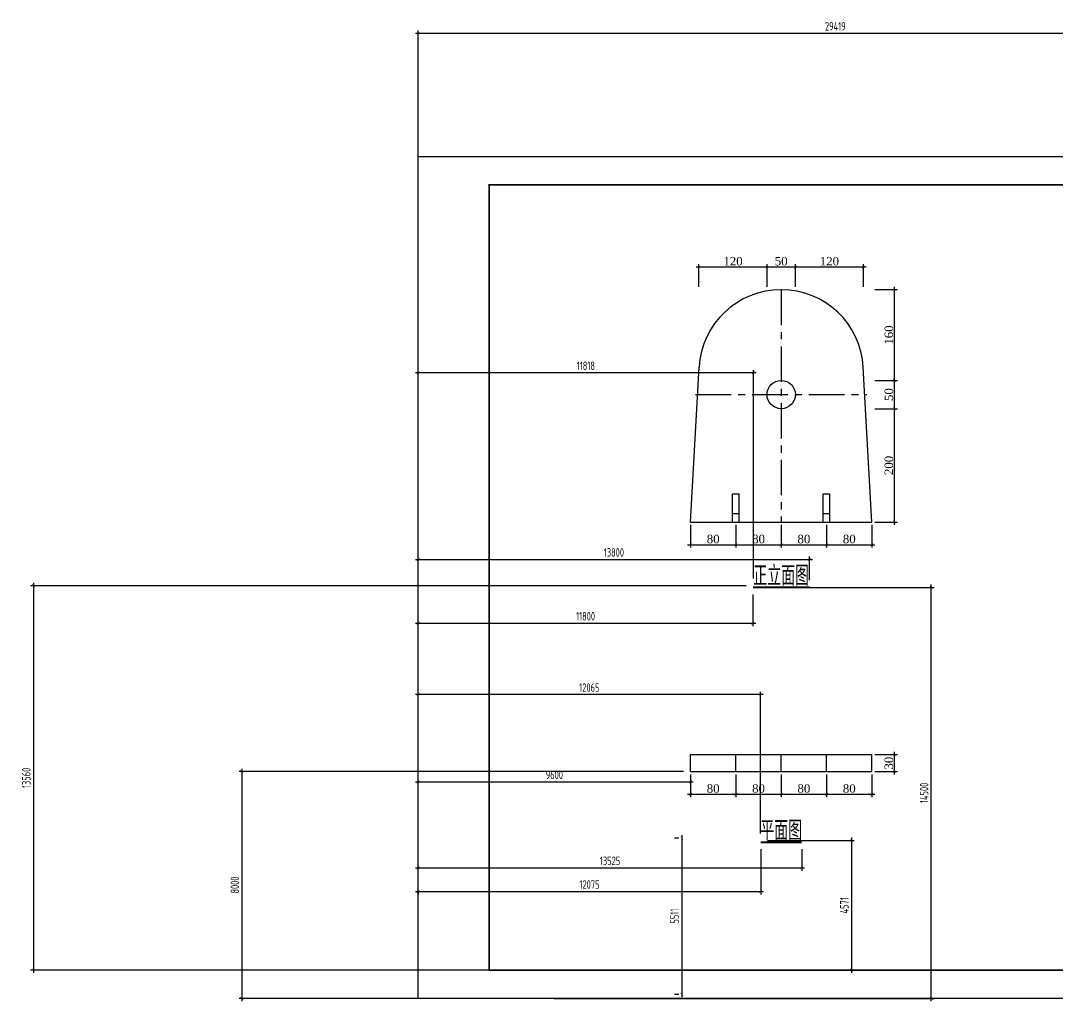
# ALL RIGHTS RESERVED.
# Model space of a CAD drawing. Extents: x -116116 to 163606, y 26244 to 87374.
# Drawn here: x 90493 to 127050, y 52788 to 87374 of the extents above; entities that cross this region are included whole.
import ezdxf
from ezdxf.enums import TextEntityAlignment as Align

# ---------------------------------------------------------------- set-up
doc = ezdxf.new("R2010")
doc.units = 0
doc.header["$LTSCALE"] = 1000
doc.linetypes.add('CENTER', pattern=[2, 1.25, -0.25, 0.25, -0.25])
doc.layers.get('0').update_dxf_attribs({"linetype": 'CONTINUOUS'})
doc.layers.get('Defpoints').update_dxf_attribs({"linetype": 'CONTINUOUS'})
for name, color, linetype, lineweight in [('1粗实线', 1, 'CONTINUOUS', 30), ('6文本', 7, 'CONTINUOUS', 15), ('DIM', 3, 'CONTINUOUS', 0), ('HFZT', 5, 'CONTINUOUS', 15)]:
    doc.layers.add(name, color=color, linetype=linetype, lineweight=lineweight)
doc.layers.add('M_Dim', color=3, linetype='CONTINUOUS')
doc.styles.add('dd', font='times.ttf')
doc.styles.add('TSSD_Dimension', font='tssdeng.shx', dxfattribs={"width": 0.7, "bigfont": 'hztxt.shx'})
doc.styles.add('TSSD_NORM', font='tssdeng.shx', dxfattribs={"width": 0.7, "bigfont": 'hztxt.shx'})
doc.dimstyles.get("Standard").update_dxf_attribs({"dimtxt": 0.18, "dimasz": 0.18, "dimexe": 0.18, "dimexo": 0.0625, "dimgap": 0.09, "dimtad": 0, "dimtih": 1, "dimtoh": 1, "dimdec": 4, "dimzin": 0, "dimdsep": 46, "dimtxsty": 'Standard', "dimcen": 0.09, "dimadec": 0, "dimazin": 0, "dimtfac": 1, "dimtdec": 4, "dimtofl": 0, "dimtmove": 0, "dimatfit": 3, "dimfxl": 1, "dimtolj": 1, "dimtzin": 0, "dimarcsym": 0})
doc.dimstyles.new('TSSD_100_100', dxfattribs={"dimtxt": 300, "dimasz": 100, "dimexe": 100, "dimexo": 250, "dimgap": 100, "dimtad": 1, "dimdec": 0, "dimzin": 0, "dimdsep": 46, "dimtxsty": 'TSSD_Dimension', "dimblk": 'ARCHTICK', "dimblk1": 'ARCHTICK', "dimblk2": 'ARCHTICK', "dimcen": 0, "dimdle": 100, "dimclrt": 7, "dimadec": 0, "dimazin": 0, "dimtfac": 1, "dimtdec": 0, "dimtix": 1, "dimtmove": 2, "dimatfit": 3, "dimfxl": 1, "dimtolj": 1, "dimtzin": 0, "dimarcsym": 0})

# ---------------------------------------------------------------- blocks, each defined once
blk = doc.blocks.new('_ArchTick')
at = {"color": 0, "linetype": 'ByBlock', "const_width": 0.15}
blk.add_lwpolyline([(-0.5, -0.5), (0.5, 0.5)], dxfattribs=at)
blk = doc.blocks.new('*D0')
at = {"color": 0, "lineweight": -2, "transparency": 16777216}
for p, q in [((114114, 69588), (114114, 68788)), ((115714, 69588), (115714, 68788)), ((114014, 68888), (115814, 68888))]:
    blk.add_line(p, q, dxfattribs=at)
at = {"layer": 'Defpoints', "color": 0, "transparency": 16777216}
for p in [(114114, 69688), (115714, 69688), (115714, 68888)]:
    blk.add_point(p, dxfattribs=at)
at = {"color": 0, "lineweight": -2, "transparency": 16777216, "xscale": 100, "yscale": 100, "zscale": 100, "rotation": 180}
blk.add_blockref('_ArchTick', (114114, 68888), dxfattribs=at)
at = {"color": 0, "lineweight": -2, "transparency": 16777216, "xscale": 100, "yscale": 100, "zscale": 100}
blk.add_blockref('_ArchTick', (115714, 68888), dxfattribs=at)
at = {"color": 0, "transparency": 16777216, "insert": (114914, 69091), "char_height": 300, "attachment_point": 5, "style": 'dd'}
blk.add_mtext('\\A1;80', dxfattribs=at)
blk = doc.blocks.new('*D1')
at = {"color": 0, "lineweight": -2, "transparency": 16777216}
for p, q in [((115714, 69588), (115714, 68788)), ((117314, 69588), (117314, 68788)), ((115614, 68888), (117414, 68888))]:
    blk.add_line(p, q, dxfattribs=at)
at = {"layer": 'Defpoints', "color": 0, "transparency": 16777216}
for p in [(115714, 69688), (117314, 69688), (117314, 68888)]:
    blk.add_point(p, dxfattribs=at)
at = {"color": 0, "lineweight": -2, "transparency": 16777216, "xscale": 100, "yscale": 100, "zscale": 100, "rotation": 180}
blk.add_blockref('_ArchTick', (115714, 68888), dxfattribs=at)
at = {"color": 0, "lineweight": -2, "transparency": 16777216, "xscale": 100, "yscale": 100, "zscale": 100}
blk.add_blockref('_ArchTick', (117314, 68888), dxfattribs=at)
at = {"color": 0, "transparency": 16777216, "insert": (116514, 69091), "char_height": 300, "attachment_point": 5, "style": 'dd'}
blk.add_mtext('\\A1;80', dxfattribs=at)
blk = doc.blocks.new('*D2')
at = {"color": 0, "lineweight": -2, "transparency": 16777216}
for p, q in [((117314, 69588), (117314, 68788)), ((118914, 69588), (118914, 68788)), ((117214, 68888), (119014, 68888))]:
    blk.add_line(p, q, dxfattribs=at)
at = {"layer": 'Defpoints', "color": 0, "transparency": 16777216}
for p in [(117314, 69688), (118914, 69688), (118914, 68888)]:
    blk.add_point(p, dxfattribs=at)
at = {"color": 0, "lineweight": -2, "transparency": 16777216, "xscale": 100, "yscale": 100, "zscale": 100, "rotation": 180}
blk.add_blockref('_ArchTick', (117314, 68888), dxfattribs=at)
at = {"color": 0, "lineweight": -2, "transparency": 16777216, "xscale": 100, "yscale": 100, "zscale": 100}
blk.add_blockref('_ArchTick', (118914, 68888), dxfattribs=at)
at = {"color": 0, "transparency": 16777216, "insert": (118114, 69091), "char_height": 300, "attachment_point": 5, "style": 'dd'}
blk.add_mtext('\\A1;80', dxfattribs=at)
blk = doc.blocks.new('*D3')
at = {"color": 0, "lineweight": -2, "transparency": 16777216}
for p, q in [((118914, 69588), (118914, 68788)), ((120514, 69588), (120514, 68788)), ((118814, 68888), (120614, 68888))]:
    blk.add_line(p, q, dxfattribs=at)
at = {"layer": 'Defpoints', "color": 0, "transparency": 16777216}
for p in [(118914, 69688), (120514, 69688), (120514, 68888)]:
    blk.add_point(p, dxfattribs=at)
at = {"color": 0, "lineweight": -2, "transparency": 16777216, "xscale": 100, "yscale": 100, "zscale": 100, "rotation": 180}
blk.add_blockref('_ArchTick', (118914, 68888), dxfattribs=at)
at = {"color": 0, "lineweight": -2, "transparency": 16777216, "xscale": 100, "yscale": 100, "zscale": 100}
blk.add_blockref('_ArchTick', (120514, 68888), dxfattribs=at)
at = {"color": 0, "transparency": 16777216, "insert": (119714, 69091), "char_height": 300, "attachment_point": 5, "style": 'dd'}
blk.add_mtext('\\A1;80', dxfattribs=at)
blk = doc.blocks.new('*D4')
at = {"color": 0, "lineweight": -2, "transparency": 16777216}
for p, q in [((120614, 73688), (121414, 73688)), ((121314, 69588), (121314, 73788)), ((120614, 69688), (121414, 69688))]:
    blk.add_line(p, q, dxfattribs=at)
at = {"layer": 'Defpoints', "color": 0, "transparency": 16777216}
for p in [(120514, 73688), (121314, 73688), (120514, 69688)]:
    blk.add_point(p, dxfattribs=at)
at = {"color": 0, "lineweight": -2, "transparency": 16777216, "xscale": 100, "yscale": 100, "zscale": 100}
for p, rotation in [((121314, 73688), 90), ((121314, 69688), 270)]:
    blk.add_blockref('_ArchTick', p, dxfattribs=dict(at, rotation=rotation))
at = {"color": 0, "transparency": 16777216, "insert": (121111, 71688), "char_height": 300, "attachment_point": 5, "rotation": 90, "style": 'dd'}
blk.add_mtext('\\A1;200', dxfattribs=at)
blk = doc.blocks.new('*D5')
at = {"color": 0, "lineweight": -2, "transparency": 16777216}
for p, q in [((120614, 74688), (121414, 74688)), ((121314, 73588), (121314, 74788)), ((120614, 73688), (121414, 73688))]:
    blk.add_line(p, q, dxfattribs=at)
at = {"layer": 'Defpoints', "color": 0, "transparency": 16777216}
for p in [(120514, 74688), (121314, 74688), (120514, 73688)]:
    blk.add_point(p, dxfattribs=at)
at = {"color": 0, "lineweight": -2, "transparency": 16777216, "xscale": 100, "yscale": 100, "zscale": 100}
for p, rotation in [((121314, 74688), 90), ((121314, 73688), 270)]:
    blk.add_blockref('_ArchTick', p, dxfattribs=dict(at, rotation=rotation))
at = {"color": 0, "transparency": 16777216, "insert": (121111, 74188), "char_height": 300, "attachment_point": 5, "rotation": 90, "style": 'dd'}
blk.add_mtext('\\A1;50', dxfattribs=at)
blk = doc.blocks.new('*D6')
at = {"color": 0, "lineweight": -2, "transparency": 16777216}
for p, q in [((120614, 77888), (121414, 77888)), ((121314, 74588), (121314, 77988)), ((120614, 74688), (121414, 74688))]:
    blk.add_line(p, q, dxfattribs=at)
at = {"layer": 'Defpoints', "color": 0, "transparency": 16777216}
for p in [(120514, 77888), (121314, 77888), (120514, 74688)]:
    blk.add_point(p, dxfattribs=at)
at = {"color": 0, "lineweight": -2, "transparency": 16777216, "xscale": 100, "yscale": 100, "zscale": 100}
for p, rotation in [((121314, 77888), 90), ((121314, 74688), 270)]:
    blk.add_blockref('_ArchTick', p, dxfattribs=dict(at, rotation=rotation))
at = {"color": 0, "transparency": 16777216, "insert": (121111, 76288), "char_height": 300, "attachment_point": 5, "rotation": 90, "style": 'dd'}
blk.add_mtext('\\A1;160', dxfattribs=at)
blk = doc.blocks.new('*D7')
at = {"color": 0, "lineweight": -2, "transparency": 16777216}
for p, q in [((114314, 78688), (116914, 78688)), ((114414, 77988), (114414, 78788)), ((116814, 77988), (116814, 78788))]:
    blk.add_line(p, q, dxfattribs=at)
at = {"layer": 'Defpoints', "color": 0, "transparency": 16777216}
for p in [(116814, 78688), (114414, 77888), (116814, 77888)]:
    blk.add_point(p, dxfattribs=at)
at = {"color": 0, "lineweight": -2, "transparency": 16777216, "xscale": 100, "yscale": 100, "zscale": 100, "rotation": 180}
blk.add_blockref('_ArchTick', (114414, 78688), dxfattribs=at)
at = {"color": 0, "lineweight": -2, "transparency": 16777216, "xscale": 100, "yscale": 100, "zscale": 100}
blk.add_blockref('_ArchTick', (116814, 78688), dxfattribs=at)
at = {"color": 0, "transparency": 16777216, "insert": (115614, 78891), "char_height": 300, "attachment_point": 5, "style": 'dd'}
blk.add_mtext('\\A1;120', dxfattribs=at)
blk = doc.blocks.new('*D8')
at = {"color": 0, "lineweight": -2, "transparency": 16777216}
for p, q in [((116714, 78688), (117914, 78688)), ((116814, 77988), (116814, 78788)), ((117814, 77988), (117814, 78788))]:
    blk.add_line(p, q, dxfattribs=at)
at = {"layer": 'Defpoints', "color": 0, "transparency": 16777216}
for p in [(117814, 78688), (116814, 77888), (117814, 77888)]:
    blk.add_point(p, dxfattribs=at)
at = {"color": 0, "lineweight": -2, "transparency": 16777216, "xscale": 100, "yscale": 100, "zscale": 100, "rotation": 180}
blk.add_blockref('_ArchTick', (116814, 78688), dxfattribs=at)
at = {"color": 0, "lineweight": -2, "transparency": 16777216, "xscale": 100, "yscale": 100, "zscale": 100}
blk.add_blockref('_ArchTick', (117814, 78688), dxfattribs=at)
at = {"color": 0, "transparency": 16777216, "insert": (117314, 78891), "char_height": 300, "attachment_point": 5, "style": 'dd'}
blk.add_mtext('\\A1;50', dxfattribs=at)
blk = doc.blocks.new('*D9')
at = {"color": 0, "lineweight": -2, "transparency": 16777216}
for p, q in [((117714, 78688), (120314, 78688)), ((117814, 77988), (117814, 78788)), ((120214, 77988), (120214, 78788))]:
    blk.add_line(p, q, dxfattribs=at)
at = {"layer": 'Defpoints', "color": 0, "transparency": 16777216}
for p in [(120214, 78688), (117814, 77888), (120214, 77888)]:
    blk.add_point(p, dxfattribs=at)
at = {"color": 0, "lineweight": -2, "transparency": 16777216, "xscale": 100, "yscale": 100, "zscale": 100, "rotation": 180}
blk.add_blockref('_ArchTick', (117814, 78688), dxfattribs=at)
at = {"color": 0, "lineweight": -2, "transparency": 16777216, "xscale": 100, "yscale": 100, "zscale": 100}
blk.add_blockref('_ArchTick', (120214, 78688), dxfattribs=at)
at = {"color": 0, "transparency": 16777216, "insert": (119014, 78891), "char_height": 300, "attachment_point": 5, "style": 'dd'}
blk.add_mtext('\\A1;120', dxfattribs=at)
blk = doc.blocks.new('*D15')
at = {"color": 0, "lineweight": -2, "transparency": 16777216}
for p, q in [((114114, 60788), (114114, 59988)), ((115714, 60788), (115714, 59988)), ((114014, 60088), (115814, 60088))]:
    blk.add_line(p, q, dxfattribs=at)
at = {"layer": 'Defpoints', "color": 0, "transparency": 16777216}
for p in [(114114, 60888), (115714, 60888), (115714, 60088)]:
    blk.add_point(p, dxfattribs=at)
at = {"color": 0, "lineweight": -2, "transparency": 16777216, "xscale": 100, "yscale": 100, "zscale": 100, "rotation": 180}
blk.add_blockref('_ArchTick', (114114, 60088), dxfattribs=at)
at = {"color": 0, "lineweight": -2, "transparency": 16777216, "xscale": 100, "yscale": 100, "zscale": 100}
blk.add_blockref('_ArchTick', (115714, 60088), dxfattribs=at)
at = {"color": 0, "transparency": 16777216, "insert": (114914, 60290), "char_height": 300, "attachment_point": 5, "style": 'dd'}
blk.add_mtext('\\A1;80', dxfattribs=at)
blk = doc.blocks.new('*D16')
at = {"color": 0, "lineweight": -2, "transparency": 16777216}
for p, q in [((115714, 60788), (115714, 59988)), ((117314, 60788), (117314, 59988)), ((115614, 60088), (117414, 60088))]:
    blk.add_line(p, q, dxfattribs=at)
at = {"layer": 'Defpoints', "color": 0, "transparency": 16777216}
for p in [(115714, 60888), (117314, 60888), (117314, 60088)]:
    blk.add_point(p, dxfattribs=at)
at = {"color": 0, "lineweight": -2, "transparency": 16777216, "xscale": 100, "yscale": 100, "zscale": 100, "rotation": 180}
blk.add_blockref('_ArchTick', (115714, 60088), dxfattribs=at)
at = {"color": 0, "lineweight": -2, "transparency": 16777216, "xscale": 100, "yscale": 100, "zscale": 100}
blk.add_blockref('_ArchTick', (117314, 60088), dxfattribs=at)
at = {"color": 0, "transparency": 16777216, "insert": (116514, 60290), "char_height": 300, "attachment_point": 5, "style": 'dd'}
blk.add_mtext('\\A1;80', dxfattribs=at)
blk = doc.blocks.new('*D17')
at = {"color": 0, "lineweight": -2, "transparency": 16777216}
for p, q in [((117314, 60788), (117314, 59988)), ((118914, 60788), (118914, 59988)), ((117214, 60088), (119014, 60088))]:
    blk.add_line(p, q, dxfattribs=at)
at = {"layer": 'Defpoints', "color": 0, "transparency": 16777216}
for p in [(117314, 60888), (118914, 60888), (118914, 60088)]:
    blk.add_point(p, dxfattribs=at)
at = {"color": 0, "lineweight": -2, "transparency": 16777216, "xscale": 100, "yscale": 100, "zscale": 100, "rotation": 180}
blk.add_blockref('_ArchTick', (117314, 60088), dxfattribs=at)
at = {"color": 0, "lineweight": -2, "transparency": 16777216, "xscale": 100, "yscale": 100, "zscale": 100}
blk.add_blockref('_ArchTick', (118914, 60088), dxfattribs=at)
at = {"color": 0, "transparency": 16777216, "insert": (118114, 60290), "char_height": 300, "attachment_point": 5, "style": 'dd'}
blk.add_mtext('\\A1;80', dxfattribs=at)
blk = doc.blocks.new('*D18')
at = {"color": 0, "lineweight": -2, "transparency": 16777216}
for p, q in [((118914, 60788), (118914, 59988)), ((120514, 60788), (120514, 59988)), ((118814, 60088), (120614, 60088))]:
    blk.add_line(p, q, dxfattribs=at)
at = {"layer": 'Defpoints', "color": 0, "transparency": 16777216}
for p in [(118914, 60888), (120514, 60888), (120514, 60088)]:
    blk.add_point(p, dxfattribs=at)
at = {"color": 0, "lineweight": -2, "transparency": 16777216, "xscale": 100, "yscale": 100, "zscale": 100, "rotation": 180}
blk.add_blockref('_ArchTick', (118914, 60088), dxfattribs=at)
at = {"color": 0, "lineweight": -2, "transparency": 16777216, "xscale": 100, "yscale": 100, "zscale": 100}
blk.add_blockref('_ArchTick', (120514, 60088), dxfattribs=at)
at = {"color": 0, "transparency": 16777216, "insert": (119714, 60290), "char_height": 300, "attachment_point": 5, "style": 'dd'}
blk.add_mtext('\\A1;80', dxfattribs=at)
blk = doc.blocks.new('*D19')
at = {"color": 0, "lineweight": -2, "transparency": 16777216}
for p, q in [((120614, 61488), (121414, 61488)), ((121314, 60788), (121314, 61588)), ((120614, 60888), (121414, 60888))]:
    blk.add_line(p, q, dxfattribs=at)
at = {"layer": 'Defpoints', "color": 0, "transparency": 16777216}
for p in [(120514, 61488), (121314, 61488), (120514, 60888)]:
    blk.add_point(p, dxfattribs=at)
at = {"color": 0, "lineweight": -2, "transparency": 16777216, "xscale": 100, "yscale": 100, "zscale": 100}
for p, rotation in [((121314, 61488), 90), ((121314, 60888), 270)]:
    blk.add_blockref('_ArchTick', p, dxfattribs=dict(at, rotation=rotation))
at = {"color": 0, "transparency": 16777216, "insert": (121111, 61188), "char_height": 300, "attachment_point": 5, "rotation": 90, "style": 'dd'}
blk.add_mtext('\\A1;30', dxfattribs=at)
blk = doc.blocks.new('DETK')
at = {"color": 7, "linetype": 'Continuous'}
blk.add_lwpolyline([(0, 0), (0, 29700), (42000, 29700), (42000, 0), (0, 0)], dxfattribs=at)
at = {"layer": '1粗实线', "color": 7, "linetype": 'Continuous', "const_width": 60}
blk.add_lwpolyline([(2500, 1000), (2500, 28700), (41000, 28700), (41000, 1000), (2500, 1000)], dxfattribs=at)
at = {"layer": 'HFZT', "color": 2, "style": 'TSSD_NORM', "width": 0.7}
for tag, height, p in [('比例尺', 250, (40275, 3100)), ('图号', 250, (37501, 1700)), ('日期', 250, (40275, 1700)), ('图名', 400, (31926, 1425))]:
    blk.add_attdef(tag, text='', height=height, dxfattribs=at).set_placement(p, align=Align.MIDDLE)
blk = doc.blocks.new('*D229')
at = {"layer": 'Defpoints', "color": 0, "transparency": 16777216}
for p in [(114114, 60888), (114114, 60525), (104514, 52888)]:
    blk.add_point(p, dxfattribs=at)
at = {"layer": 'DIM', "color": 0, "lineweight": -2, "transparency": 16777216}
for p, q in [((104414, 60525), (114214, 60525)), ((104514, 53138), (104514, 60625)), ((114114, 60638), (114114, 60425))]:
    blk.add_line(p, q, dxfattribs=at)
at = {"layer": 'DIM', "color": 0, "lineweight": -2, "transparency": 16777216, "xscale": 100, "yscale": 100, "zscale": 100, "rotation": 180}
blk.add_blockref('_ArchTick', (104514, 60525), dxfattribs=at)
at = {"layer": 'DIM', "color": 0, "lineweight": -2, "transparency": 16777216, "xscale": 100, "yscale": 100, "zscale": 100}
blk.add_blockref('_ArchTick', (114114, 60525), dxfattribs=at)
at = {"layer": 'DIM', "color": 7, "transparency": 16777216, "insert": (109314, 60775), "char_height": 300, "attachment_point": 5, "style": 'TSSD_Dimension'}
blk.add_mtext('\\A1;9600', dxfattribs=at)
blk = doc.blocks.new('*D230')
at = {"layer": 'Defpoints', "color": 0, "transparency": 16777216}
for p in [(114114, 60888), (98292, 52888), (114114, 52888)]:
    blk.add_point(p, dxfattribs=at)
at = {"layer": 'DIM', "color": 0, "lineweight": -2, "transparency": 16777216}
for p, q in [((113864, 60888), (98192, 60888)), ((98292, 60988), (98292, 52788)), ((113864, 52888), (98192, 52888))]:
    blk.add_line(p, q, dxfattribs=at)
at = {"layer": 'DIM', "color": 0, "lineweight": -2, "transparency": 16777216, "xscale": 100, "yscale": 100, "zscale": 100}
for p, rotation in [((98292, 60888), 90), ((98292, 52888), 270)]:
    blk.add_blockref('_ArchTick', p, dxfattribs=dict(at, rotation=rotation))
at = {"layer": 'DIM', "color": 7, "transparency": 16777216, "insert": (98042, 56888), "char_height": 300, "attachment_point": 5, "rotation": 90, "style": 'TSSD_Dimension'}
blk.add_mtext('\\A1;8000', dxfattribs=at)
blk = doc.blocks.new('*D250')
at = {"layer": 'Defpoints', "color": 0, "transparency": 16777216}
for p in [(116314, 67387), (116314, 66119), (104514, 52888)]:
    blk.add_point(p, dxfattribs=at)
at = {"layer": 'DIM', "color": 0, "lineweight": -2, "transparency": 16777216}
for p, q in [((116314, 67137), (116314, 66019)), ((104514, 53138), (104514, 66219)), ((104414, 66119), (116414, 66119))]:
    blk.add_line(p, q, dxfattribs=at)
at = {"layer": 'DIM', "color": 0, "lineweight": -2, "transparency": 16777216, "xscale": 100, "yscale": 100, "zscale": 100, "rotation": 180}
blk.add_blockref('_ArchTick', (104514, 66119), dxfattribs=at)
at = {"layer": 'DIM', "color": 0, "lineweight": -2, "transparency": 16777216, "xscale": 100, "yscale": 100, "zscale": 100}
blk.add_blockref('_ArchTick', (116314, 66119), dxfattribs=at)
at = {"layer": 'DIM', "color": 7, "transparency": 16777216, "insert": (110414, 66369), "char_height": 300, "attachment_point": 5, "style": 'TSSD_Dimension'}
blk.add_mtext('\\A1;11800', dxfattribs=at)
blk = doc.blocks.new('*D251')
at = {"layer": 'Defpoints', "color": 0, "transparency": 16777216}
for p in [(118314, 68371), (104514, 67268), (118314, 67387)]:
    blk.add_point(p, dxfattribs=at)
at = {"layer": 'DIM', "color": 0, "lineweight": -2, "transparency": 16777216}
for p, q in [((104414, 68371), (118414, 68371)), ((104514, 67518), (104514, 68471)), ((118314, 67637), (118314, 68471))]:
    blk.add_line(p, q, dxfattribs=at)
at = {"layer": 'DIM', "color": 0, "lineweight": -2, "transparency": 16777216, "xscale": 100, "yscale": 100, "zscale": 100, "rotation": 180}
blk.add_blockref('_ArchTick', (104514, 68371), dxfattribs=at)
at = {"layer": 'DIM', "color": 0, "lineweight": -2, "transparency": 16777216, "xscale": 100, "yscale": 100, "zscale": 100}
blk.add_blockref('_ArchTick', (118314, 68371), dxfattribs=at)
at = {"layer": 'DIM', "color": 7, "transparency": 16777216, "insert": (111414, 68621), "char_height": 300, "attachment_point": 5, "style": 'TSSD_Dimension'}
blk.add_mtext('\\A1;13800', dxfattribs=at)
blk = doc.blocks.new('*D252')
at = {"layer": 'Defpoints', "color": 0, "transparency": 16777216}
for p in [(117664, 67387), (122604, 67387), (109059, 52888)]:
    blk.add_point(p, dxfattribs=at)
at = {"layer": 'DIM', "color": 0, "lineweight": -2, "transparency": 16777216}
for p, q in [((117914, 67387), (122704, 67387)), ((122604, 52788), (122604, 67487)), ((109309, 52888), (122704, 52888))]:
    blk.add_line(p, q, dxfattribs=at)
at = {"layer": 'DIM', "color": 0, "lineweight": -2, "transparency": 16777216, "xscale": 100, "yscale": 100, "zscale": 100}
for p, rotation in [((122604, 67387), 90), ((122604, 52888), 270)]:
    blk.add_blockref('_ArchTick', p, dxfattribs=dict(at, rotation=rotation))
at = {"layer": 'DIM', "color": 7, "transparency": 16777216, "insert": (122354, 60138), "char_height": 300, "attachment_point": 5, "rotation": 90, "style": 'TSSD_Dimension'}
blk.add_mtext('\\A1;14500', dxfattribs=at)
blk = doc.blocks.new('*D329')
at = {"layer": 'Defpoints', "color": 0, "transparency": 16777216}
for p in [(116590, 58399), (104514, 56881), (116590, 56657)]:
    blk.add_point(p, dxfattribs=at)
at = {"layer": 'DIM', "color": 0, "lineweight": -2, "transparency": 16777216}
for p, q in [((116590, 58149), (116590, 56557)), ((104414, 56657), (116690, 56657)), ((104514, 56631), (104514, 56557))]:
    blk.add_line(p, q, dxfattribs=at)
at = {"layer": 'DIM', "color": 0, "lineweight": -2, "transparency": 16777216, "xscale": 100, "yscale": 100, "zscale": 100, "rotation": 180}
blk.add_blockref('_ArchTick', (104514, 56657), dxfattribs=at)
at = {"layer": 'DIM', "color": 0, "lineweight": -2, "transparency": 16777216, "xscale": 100, "yscale": 100, "zscale": 100}
blk.add_blockref('_ArchTick', (116590, 56657), dxfattribs=at)
at = {"layer": 'DIM', "color": 7, "transparency": 16777216, "insert": (110552, 56907), "char_height": 300, "attachment_point": 5, "style": 'TSSD_Dimension'}
blk.add_mtext('\\A1;12075', dxfattribs=at)
blk = doc.blocks.new('*D330')
at = {"layer": 'Defpoints', "color": 0, "transparency": 16777216}
for p in [(113803, 58547), (113803, 53036), (113803, 53036)]:
    blk.add_point(p, dxfattribs=at)
at = {"layer": 'DIM', "color": 0, "lineweight": -2, "transparency": 16777216}
for p, q in [((113553, 58547), (113703, 58547)), ((113803, 58647), (113803, 52936)), ((113553, 53036), (113703, 53036))]:
    blk.add_line(p, q, dxfattribs=at)
at = {"layer": 'DIM', "color": 0, "lineweight": -2, "transparency": 16777216, "xscale": 100, "yscale": 100, "zscale": 100}
for p, rotation in [((113803, 58547), 90), ((113803, 53036), 270)]:
    blk.add_blockref('_ArchTick', p, dxfattribs=dict(at, rotation=rotation))
at = {"layer": 'DIM', "color": 7, "transparency": 16777216, "insert": (113553, 55792), "char_height": 300, "attachment_point": 5, "rotation": 90, "style": 'TSSD_Dimension'}
blk.add_mtext('\\A1;5511', dxfattribs=at)
blk = doc.blocks.new('*D331')
at = {"layer": 'Defpoints', "color": 0, "transparency": 16777216}
for p in [(118039, 58399), (104514, 57520), (118039, 57492)]:
    blk.add_point(p, dxfattribs=at)
at = {"layer": 'DIM', "color": 0, "lineweight": -2, "transparency": 16777216}
for p, q in [((118039, 58149), (118039, 57392)), ((104414, 57492), (118139, 57492)), ((104514, 57270), (104514, 57392))]:
    blk.add_line(p, q, dxfattribs=at)
at = {"layer": 'DIM', "color": 0, "lineweight": -2, "transparency": 16777216, "xscale": 100, "yscale": 100, "zscale": 100, "rotation": 180}
blk.add_blockref('_ArchTick', (104514, 57492), dxfattribs=at)
at = {"layer": 'DIM', "color": 0, "lineweight": -2, "transparency": 16777216, "xscale": 100, "yscale": 100, "zscale": 100}
blk.add_blockref('_ArchTick', (118039, 57492), dxfattribs=at)
at = {"layer": 'DIM', "color": 7, "transparency": 16777216, "insert": (111277, 57742), "char_height": 300, "attachment_point": 5, "style": 'TSSD_Dimension'}
blk.add_mtext('\\A1;13525', dxfattribs=at)
blk = doc.blocks.new('*D411')
at = {"layer": 'Defpoints', "color": 0, "transparency": 16777216}
for p in [(116332, 67447), (90940, 53888), (116332, 53888)]:
    blk.add_point(p, dxfattribs=at)
at = {"layer": 'DIM', "color": 0, "lineweight": -2, "transparency": 16777216}
for p, q in [((116082, 67447), (90840, 67447)), ((90940, 67547), (90940, 53788)), ((116082, 53888), (90840, 53888))]:
    blk.add_line(p, q, dxfattribs=at)
at = {"layer": 'DIM', "color": 0, "lineweight": -2, "transparency": 16777216, "xscale": 100, "yscale": 100, "zscale": 100}
for p, rotation in [((90940, 67447), 90), ((90940, 53888), 270)]:
    blk.add_blockref('_ArchTick', p, dxfattribs=dict(at, rotation=rotation))
at = {"layer": 'DIM', "color": 7, "transparency": 16777216, "insert": (90690, 60667), "char_height": 300, "attachment_point": 5, "rotation": 90, "style": 'TSSD_Dimension'}
blk.add_mtext('\\A1;13560', dxfattribs=at)
blk = doc.blocks.new('*D412')
at = {"layer": 'Defpoints', "color": 0, "transparency": 16777216}
for p in [(104514, 74954), (116332, 67447), (104514, 66895)]:
    blk.add_point(p, dxfattribs=at)
at = {"layer": 'DIM', "color": 0, "lineweight": -2, "transparency": 16777216}
for p, q in [((116432, 74954), (104414, 74954)), ((104514, 67145), (104514, 75054)), ((116332, 67697), (116332, 75054))]:
    blk.add_line(p, q, dxfattribs=at)
at = {"layer": 'DIM', "color": 0, "lineweight": -2, "transparency": 16777216, "xscale": 100, "yscale": 100, "zscale": 100, "rotation": 180}
blk.add_blockref('_ArchTick', (104514, 74954), dxfattribs=at)
at = {"layer": 'DIM', "color": 0, "lineweight": -2, "transparency": 16777216, "xscale": 100, "yscale": 100, "zscale": 100}
blk.add_blockref('_ArchTick', (116332, 74954), dxfattribs=at)
at = {"layer": 'DIM', "color": 7, "transparency": 16777216, "insert": (110423, 75204), "char_height": 300, "attachment_point": 5, "style": 'TSSD_Dimension'}
blk.add_mtext('\\A1;11818', dxfattribs=at)
blk = doc.blocks.new('*D413')
at = {"layer": 'Defpoints', "color": 0, "transparency": 16777216}
for p in [(104514, 63603), (104514, 58459), (116579, 58459)]:
    blk.add_point(p, dxfattribs=at)
at = {"layer": 'DIM', "color": 0, "lineweight": -2, "transparency": 16777216}
for p, q in [((104514, 58709), (104514, 63703)), ((116579, 58709), (116579, 63703)), ((116679, 63603), (104414, 63603))]:
    blk.add_line(p, q, dxfattribs=at)
at = {"layer": 'DIM', "color": 0, "lineweight": -2, "transparency": 16777216, "xscale": 100, "yscale": 100, "zscale": 100, "rotation": 180}
blk.add_blockref('_ArchTick', (104514, 63603), dxfattribs=at)
at = {"layer": 'DIM', "color": 0, "lineweight": -2, "transparency": 16777216, "xscale": 100, "yscale": 100, "zscale": 100}
blk.add_blockref('_ArchTick', (116579, 63603), dxfattribs=at)
at = {"layer": 'DIM', "color": 7, "transparency": 16777216, "insert": (110546, 63853), "char_height": 300, "attachment_point": 5, "style": 'TSSD_Dimension'}
blk.add_mtext('\\A1;12065', dxfattribs=at)
blk = doc.blocks.new('*D414')
at = {"layer": 'Defpoints', "color": 0, "transparency": 16777216}
for p in [(116579, 58459), (116579, 53888), (119791, 53888)]:
    blk.add_point(p, dxfattribs=at)
at = {"layer": 'DIM', "color": 0, "lineweight": -2, "transparency": 16777216}
for p, q in [((119791, 58559), (119791, 53788)), ((116829, 58459), (119891, 58459)), ((116829, 53888), (119891, 53888))]:
    blk.add_line(p, q, dxfattribs=at)
at = {"layer": 'DIM', "color": 0, "lineweight": -2, "transparency": 16777216, "xscale": 100, "yscale": 100, "zscale": 100}
for p, rotation in [((119791, 58459), 90), ((119791, 53888), 270)]:
    blk.add_blockref('_ArchTick', p, dxfattribs=dict(at, rotation=rotation))
at = {"layer": 'DIM', "color": 7, "transparency": 16777216, "insert": (119541, 56173), "char_height": 300, "attachment_point": 5, "rotation": 90, "style": 'TSSD_Dimension'}
blk.add_mtext('\\A1;4571', dxfattribs=at)
blk = doc.blocks.new('*D415')
at = {"layer": 'Defpoints', "color": 0, "transparency": 16777216}
for p in [(104514, 86927), (104514, 70371), (133933, 67447)]:
    blk.add_point(p, dxfattribs=at)
at = {"layer": 'DIM', "color": 0, "lineweight": -2, "transparency": 16777216}
for p, q in [((104514, 70621), (104514, 87027)), ((133933, 67697), (133933, 87027)), ((134033, 86927), (104414, 86927))]:
    blk.add_line(p, q, dxfattribs=at)
at = {"layer": 'DIM', "color": 0, "lineweight": -2, "transparency": 16777216, "xscale": 100, "yscale": 100, "zscale": 100, "rotation": 180}
blk.add_blockref('_ArchTick', (104514, 86927), dxfattribs=at)
at = {"layer": 'DIM', "color": 0, "lineweight": -2, "transparency": 16777216, "xscale": 100, "yscale": 100, "zscale": 100}
blk.add_blockref('_ArchTick', (133933, 86927), dxfattribs=at)
at = {"layer": 'DIM', "color": 7, "transparency": 16777216, "insert": (119223, 87177), "char_height": 300, "attachment_point": 5, "style": 'TSSD_Dimension'}
blk.add_mtext('\\A1;29419', dxfattribs=at)

msp = doc.modelspace()

# ---------------------------------------------------------------- linework, layer by layer
at = {"linetype": 'CENTER'}
for p, q in [((117313.74529, 77887.9673), (117313.74529, 69687.9673)), ((114293.74529, 74187.9673), (120333.74529, 74187.9673)), ((115713.74529, 60887.702), (115713.74529, 61487.702)), ((117313.74529, 60887.702), (117313.74529, 61487.702)), ((118913.74529, 60887.702), (118913.74529, 61487.702))]:
    msp.add_line(p, q, dxfattribs=at)
for p, q in [((114113.74529, 69687.9673), (114418.24214, 75149.40316)), ((120513.74529, 69687.9673), (120209.24843, 75149.40316)), ((115593.74529, 69687.9673), (115593.74529, 70687.9673)), ((115593.74529, 70687.9673), (115833.74529, 70687.9673)), ((115833.74529, 69687.9673), (115833.74529, 70687.9673)), ((118793.74529, 69687.9673), (118793.74529, 70687.9673)), ((118793.74529, 70687.9673), (119033.74529, 70687.9673)), ((119033.74529, 69687.9673), (119033.74529, 70687.9673)), ((115593.74529, 69987.9673), (115833.74529, 69987.9673)), ((118793.74529, 69987.9673), (119033.74529, 69987.9673)), ((114113.74529, 69687.9673), (120513.74529, 69687.9673)), ((114113.74529, 61487.702), (120513.74529, 61487.702)), ((114113.74529, 60887.702), (114113.74529, 61487.702)), ((120513.74529, 60887.702), (120513.74529, 61487.702)), ((114113.74529, 60887.702), (120513.74529, 60887.702))]:
    msp.add_line(p, q)
msp.add_circle((117313.74529, 74187.9673), 500)
msp.add_arc((117313.74529, 74987.9673), 2900, 3.191164621, 176.808835379)
at = {"layer": 'M_Dim', "const_width": 70}
for points in [[(116314.21285, 67387.46804), (118314.21285, 67387.46804)], [(116589.50013, 58398.86877), (118038.92557, 58398.86877)]]:
    msp.add_lwpolyline(points, dxfattribs=at)

# ---------------------------------------------------------------- block references
msp.add_blockref('DETK', (104514.11772, 52887.5495))

# ---------------------------------------------------------------- texts
at = {"layer": '6文本', "style": 'TSSD_NORM', "width": 0.7}
for s, p in [('正立面图', (116332.11836, 67447.17933)), ('平面图', (116578.69761, 58458.58006))]:
    msp.add_text(s, height=700, dxfattribs=at).set_placement(p)

# ---------------------------------------------------------------- dimensions: what is measured, and where the dimension line sits
for p1, p2, distance, text, override, picture, middle in [((114413.74529, 77887.9673), (116813.74529, 77887.9673), 800, '120', {"dimtxt": 300, "dimasz": 100, "dimexe": 100, "dimexo": 100, "dimgap": 50, "dimtad": 1, "dimjust": 0, "dimtih": 1, "dimtxsty": 'dd', "dimblk1": 'ArchTick', "dimblk2": 'ArchTick', "dimsah": 1, "dimdle": 100}, '*D7', (115613.74529, 78890.56283)), ((116813.74529, 77887.9673), (117813.74529, 77887.9673), 800, '50', {"dimtxt": 300, "dimasz": 100, "dimexe": 100, "dimexo": 100, "dimgap": 50, "dimtad": 1, "dimjust": 0, "dimtih": 1, "dimtxsty": 'dd', "dimblk1": 'ArchTick', "dimblk2": 'ArchTick', "dimsah": 1, "dimdle": 100}, '*D8', (117313.74529, 78890.56283)), ((117813.74529, 77887.9673), (120213.74529, 77887.9673), 800, '120', {"dimtxt": 300, "dimasz": 100, "dimexe": 100, "dimexo": 100, "dimgap": 50, "dimtad": 1, "dimjust": 0, "dimtih": 1, "dimtxsty": 'dd', "dimblk1": 'ArchTick', "dimblk2": 'ArchTick', "dimsah": 1, "dimdle": 100}, '*D9', (119013.74529, 78890.56283)), ((120513.74529, 74687.9673), (120513.74529, 77887.9673), -800, '160', {"dimtxt": 300, "dimasz": 100, "dimexe": 100, "dimexo": 100, "dimgap": 50, "dimtad": 1, "dimjust": 0, "dimtih": 0, "dimtxsty": 'dd', "dimblk1": 'ArchTick', "dimblk2": 'ArchTick', "dimsah": 1, "dimdle": 100}, '*D6', (121111.14976, 76287.9673)), ((120513.74529, 73687.9673), (120513.74529, 74687.9673), -800, '50', {"dimtxt": 300, "dimasz": 100, "dimexe": 100, "dimexo": 100, "dimgap": 50, "dimtad": 1, "dimjust": 0, "dimtih": 0, "dimtxsty": 'dd', "dimblk1": 'ArchTick', "dimblk2": 'ArchTick', "dimsah": 1, "dimdle": 100}, '*D5', (121111.14976, 74187.9673)), ((120513.74529, 69687.9673), (120513.74529, 73687.9673), -800, '200', {"dimtxt": 300, "dimasz": 100, "dimexe": 100, "dimexo": 100, "dimgap": 50, "dimtad": 1, "dimjust": 0, "dimtih": 0, "dimtxsty": 'dd', "dimblk1": 'ArchTick', "dimblk2": 'ArchTick', "dimsah": 1, "dimdle": 100}, '*D4', (121111.14976, 71687.9673)), ((114113.74529, 69687.9673), (115713.74529, 69687.9673), -800, '80', {"dimtxt": 300, "dimasz": 100, "dimexe": 100, "dimexo": 100, "dimgap": 50, "dimtad": 1, "dimjust": 0, "dimtih": 0, "dimtxsty": 'dd', "dimblk1": 'ArchTick', "dimblk2": 'ArchTick', "dimsah": 1, "dimdle": 100}, '*D0', (114913.74529, 69090.56283)), ((115713.74529, 69687.9673), (117313.74529, 69687.9673), -800, '80', {"dimtxt": 300, "dimasz": 100, "dimexe": 100, "dimexo": 100, "dimgap": 50, "dimtad": 1, "dimjust": 0, "dimtih": 0, "dimtxsty": 'dd', "dimblk1": 'ArchTick', "dimblk2": 'ArchTick', "dimsah": 1, "dimdle": 100}, '*D1', (116513.74529, 69090.56283)), ((117313.74529, 69687.9673), (118913.74529, 69687.9673), -800, '80', {"dimtxt": 300, "dimasz": 100, "dimexe": 100, "dimexo": 100, "dimgap": 50, "dimtad": 1, "dimjust": 0, "dimtih": 0, "dimtxsty": 'dd', "dimblk1": 'ArchTick', "dimblk2": 'ArchTick', "dimsah": 1, "dimdle": 100}, '*D2', (118113.74529, 69090.56283)), ((118913.74529, 69687.9673), (120513.74529, 69687.9673), -800, '80', {"dimtxt": 300, "dimasz": 100, "dimexe": 100, "dimexo": 100, "dimgap": 50, "dimtad": 1, "dimjust": 0, "dimtih": 0, "dimtxsty": 'dd', "dimblk1": 'ArchTick', "dimblk2": 'ArchTick', "dimsah": 1, "dimdle": 100}, '*D3', (119713.74529, 69090.56283)), ((120513.74529, 60887.702), (120513.74529, 61487.702), -800, '30', {"dimtxt": 300, "dimasz": 100, "dimexe": 100, "dimexo": 100, "dimgap": 50, "dimtad": 1, "dimjust": 0, "dimtih": 0, "dimtxsty": 'dd', "dimblk1": 'ArchTick', "dimblk2": 'ArchTick', "dimsah": 1, "dimdle": 100}, '*D19', (121111.14976, 61187.702)), ((114113.74529, 60887.702), (115713.74529, 60887.702), -800, '80', {"dimtxt": 300, "dimasz": 100, "dimexe": 100, "dimexo": 100, "dimgap": 50, "dimtad": 1, "dimjust": 0, "dimtih": 0, "dimtxsty": 'dd', "dimblk1": 'ArchTick', "dimblk2": 'ArchTick', "dimsah": 1, "dimdle": 100}, '*D15', (114913.74529, 60290.29752)), ((115713.74529, 60887.702), (117313.74529, 60887.702), -800, '80', {"dimtxt": 300, "dimasz": 100, "dimexe": 100, "dimexo": 100, "dimgap": 50, "dimtad": 1, "dimjust": 0, "dimtih": 0, "dimtxsty": 'dd', "dimblk1": 'ArchTick', "dimblk2": 'ArchTick', "dimsah": 1, "dimdle": 100}, '*D16', (116513.74529, 60290.29752)), ((117313.74529, 60887.702), (118913.74529, 60887.702), -800, '80', {"dimtxt": 300, "dimasz": 100, "dimexe": 100, "dimexo": 100, "dimgap": 50, "dimtad": 1, "dimjust": 0, "dimtih": 0, "dimtxsty": 'dd', "dimblk1": 'ArchTick', "dimblk2": 'ArchTick', "dimsah": 1, "dimdle": 100}, '*D17', (118113.74529, 60290.29752)), ((118913.74529, 60887.702), (120513.74529, 60887.702), -800, '80', {"dimtxt": 300, "dimasz": 100, "dimexe": 100, "dimexo": 100, "dimgap": 50, "dimtad": 1, "dimjust": 0, "dimtih": 0, "dimtxsty": 'dd', "dimblk1": 'ArchTick', "dimblk2": 'ArchTick', "dimsah": 1, "dimdle": 100}, '*D18', (119713.74529, 60290.29752))]:
    dim = msp.add_aligned_dim(p1=p1, p2=p2, distance=distance, text=text, dimstyle='Standard', override=override)
    dim.commit()
    dim.dimension.update_dxf_attribs({"geometry": picture, "text_midpoint": middle})
at = {"layer": 'DIM'}
for base, p1, p2, picture, middle in [((104514.11772, 86927.38043), (133932.65143, 67447.17933), (104514.11772, 70370.55483), '*D415', (119223.38458, 87177.38043)), ((104514.11772, 74953.57635), (116332.11836, 67447.17933), (104514.11772, 66894.76496), '*D412', (110423.11804, 75203.57635)), ((118314.21285, 68370.82581), (104514.11772, 67268.16952), (118314.21285, 67387.46804), '*D251', (111414.16528, 68620.82581)), ((116314.21285, 66119.21768), (104514.11772, 52887.5495), (116314.21285, 67387.46804), '*D250', (110414.16528, 66369.21768)), ((104514.11772, 63603.00387), (116578.69761, 58458.58006), (104514.11772, 58458.58006), '*D413', (110546.40767, 63853.00387)), ((114113.74529, 60524.93888), (104514.11772, 52887.5495), (114113.74529, 60887.702), '*D229', (109313.9315, 60774.93888)), ((116589.50013, 56656.6885), (104514.11772, 56881.24419), (116589.50013, 58398.86877), '*D329', (110551.80892, 56906.6885)), ((118038.92557, 57492.43079), (104514.11772, 57520.49093), (118038.92557, 58398.86877), '*D331', (111276.52165, 57742.43079))]:
    dim = msp.add_linear_dim(base=base, p1=p1, p2=p2, dimstyle='TSSD_100_100', dxfattribs=at)
    dim.commit()
    dim.dimension.update_dxf_attribs({"geometry": picture, "text_midpoint": middle})
for base, p1, p2, picture, middle in [((90939.91173, 53887.5495), (116332.11836, 67447.17933), (116332.11836, 53887.5495), '*D411', (90689.91173, 60667.36441)), ((122603.68316, 67387.46804), (109059.1435, 52887.5495), (117663.69477, 67387.46804), '*D252', (122353.68316, 60137.50877)), ((98291.81296, 52887.5495), (114113.74529, 60887.702), (114113.74529, 52887.5495), '*D230', (98041.81296, 56887.62575)), ((113802.6918, 53036.05899), (113802.6918, 58547.37826), (113802.6918, 53036.05899), '*D330', (113552.6918, 55791.71863)), ((119790.90833, 53887.5495), (116578.69761, 58458.58006), (116578.69761, 53887.5495), '*D414', (119540.90833, 56173.06478))]:
    dim = msp.add_linear_dim(base=base, p1=p1, p2=p2, angle=90, dimstyle='TSSD_100_100', dxfattribs=at)
    dim.commit()
    dim.dimension.update_dxf_attribs({"geometry": picture, "text_midpoint": middle})

doc.saveas('drawing.dxf')
